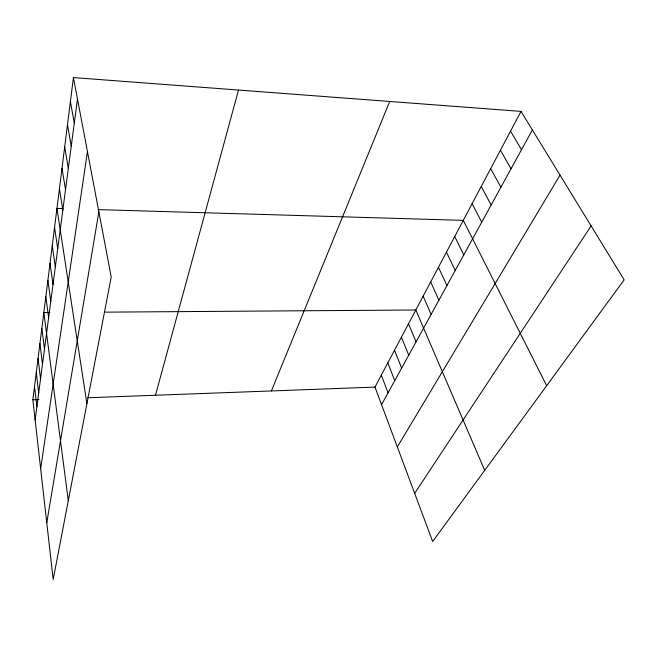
<?xml version="1.0" encoding="UTF-8"?>
<svg xmlns="http://www.w3.org/2000/svg" width="657" height="657" viewBox="0 0 657 657"><rect width="100%" height="100%" fill="white"/><g stroke="black" fill="none" stroke-linecap="round" stroke-linejoin="round"><path stroke-width="0.99" d="M73.428 77.583L111.214 276.991L53.184 579.417L32.85 399.793L73.428 77.583L521.001 111.386L624.15 279.857L432.651 541.483L374.975 387.104L521.001 111.386M35.133 419.971L77.477 98.944M40.652 468.737L87.455 151.611M46.77 522.8L98.862 211.809M155.487 395.243L238.507 90.05M271.398 390.948L389.708 101.474M381.545 404.696L532.359 129.938M397.329 446.941L560.035 175.132M414.674 493.35L591.119 225.909M32.85 399.793L38.903 399.563M87.66 397.756L374.975 387.104M49.916 312.527L43.838 312.568L68.287 500.716M104.43 312.149L415.815 309.997L484.718 470.355M62.908 208.581L56.954 208.4L86.896 403.718M97.967 209.608L463.292 220.358L546.673 385.708M510.538 131.154L521.502 149.714M500.429 150.231L511.031 168.792M490.672 168.66L500.921 187.204M481.236 186.473L491.157 205M472.112 203.695L481.721 222.189M454.743 236.495L463.768 254.9M446.473 252.116L455.219 270.479M438.449 267.259L446.941 285.557M430.672 281.935L438.917 300.175M423.133 296.176L431.14 314.35M408.498 323.811L416.053 341.837M401.394 337.222L408.736 355.158M394.504 350.238L401.641 368.092M387.811 362.878L394.75 380.649M381.298 375.163L388.057 392.845M70.398 101.663L74.29 123.064M67.49 124.756L71.243 146.183M64.698 146.93L68.32 168.356M62.013 168.225L65.511 189.635M59.434 188.699L62.817 210.084M54.564 227.371L57.726 248.658M52.264 245.652L55.328 266.873M50.039 263.276L53.012 284.424M47.904 280.284L50.778 301.349M45.834 296.701L48.626 317.676M41.843 328.352L44.479 349.122M39.929 343.603L42.483 364.265M38.065 358.352L40.553 378.9M36.275 372.618L38.689 393.05M34.534 386.423L36.882 406.732"/></g></svg>
